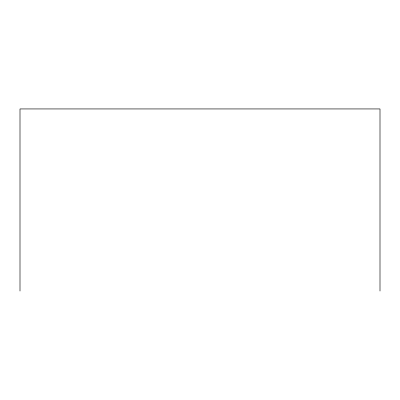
<?xml version="1.0" encoding="UTF-8"?>
<svg xmlns="http://www.w3.org/2000/svg" width="400" height="400" viewBox="0 0 400 400"><rect width="100%" height="100%" fill="white"/><g stroke="black" fill="none" stroke-linecap="round" stroke-linejoin="round"><path stroke-width="0.6" d="M380 291.06L380 108.94L20 108.94L20 291.06"/></g></svg>
